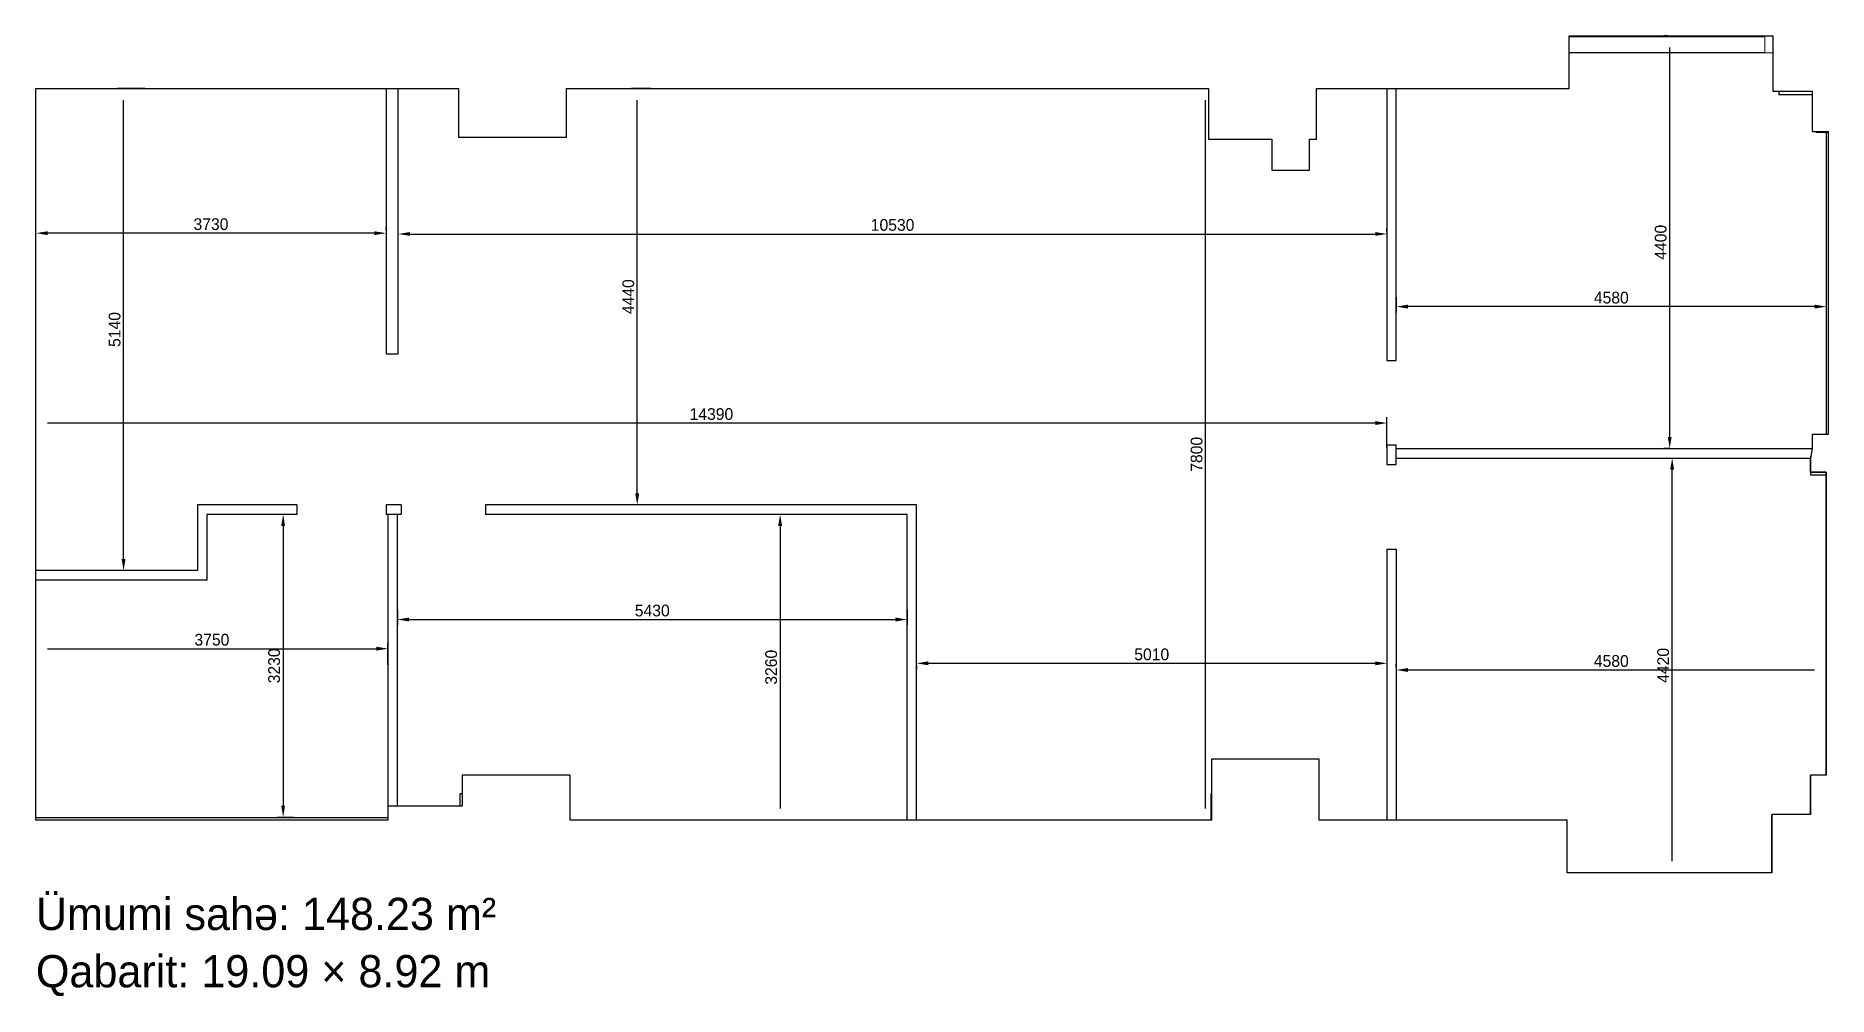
# Model space of a CAD drawing. Header units: millimetres. Extents: x 1394622 to 1413712, y -118570 to -108334.
import ezdxf

# ---------------------------------------------------------------- set-up
doc = ezdxf.new("R2010")
doc.units = ezdxf.units.MM
doc.layers.add('obl. keramogranit', color=138, linetype='Continuous', lineweight=18, true_color=0x005252)
for name, color, linetype in [('OFFICE_BOUNDARY', 3, 'Continuous'), ('Pencere', 7, 'Continuous'), ('plita 2', 7, 'Continuous'), ('sutun1', 7, 'Continuous')]:
    doc.layers.add(name, color=color, linetype=linetype)

msp = doc.modelspace()

# ---------------------------------------------------------------- linework, layer by layer
for p, q in [((1410952, -108334), (1413122, -108334)), ((1413122, -108334), (1413122, -108924)), ((1394622, -108894), (1398352, -108894)), ((1398352, -108894), (1398352, -111724)), ((1398482, -111724), (1398482, -108894)), ((1398482, -108894), (1399122, -108894)), ((1399122, -108894), (1399122, -109414)), ((1400272, -108894), (1407112, -108894)), ((1407112, -108894), (1407112, -109434)), ((1408262, -108894), (1409012, -108894)), ((1409012, -108894), (1409012, -111794)), ((1409112, -111794), (1409112, -108894)), ((1409112, -108894), (1410952, -108894)), ((1413122, -108924), (1413542, -108924)), ((1413542, -108924), (1413542, -109354)), ((1413542, -109354), (1413712, -109354)), ((1413712, -109354), (1413712, -112584)), ((1399122, -109414), (1400272, -109414)), ((1407112, -109434), (1407787, -109434)), ((1408187, -109434), (1408262, -109434)), ((1398352, -111724), (1398482, -111724)), ((1413542, -112584), (1413542, -112734)), ((1409112, -112734), (1413542, -112734)), ((1409112, -112834), (1413522, -112834)), ((1413522, -112984), (1413522, -112834)), ((1413692, -112984), (1413522, -112984)), ((1413692, -116214), (1413692, -112984)), ((1397342, -113334), (1396342, -113334)), ((1396342, -113334), (1396342, -114034)), ((1397402, -113334), (1396342, -113334)), ((1396342, -113334), (1396342, -114034)), ((1397402, -113334), (1397342, -113334)), ((1404002, -113334), (1399412, -113334)), ((1404002, -113334), (1399412, -113334)), ((1404002, -116694), (1404002, -113334)), ((1404002, -116694), (1404002, -113334)), ((1397402, -113434), (1396442, -113434)), ((1396442, -113434), (1396442, -114134)), ((1398372, -113434), (1398372, -116694)), ((1398472, -116544), (1398472, -113434)), ((1403902, -113434), (1399412, -113434)), ((1403902, -116694), (1403902, -113434)), ((1409012, -113804), (1409012, -116694)), ((1409112, -113804), (1409112, -116694)), ((1396342, -114034), (1394622, -114034)), ((1396342, -114034), (1394622, -114034)), ((1396442, -114134), (1394622, -114134)), ((1407142, -116044), (1407142, -116694)), ((1399162, -116214), (1399162, -116544)), ((1413522, -116634), (1413522, -116214)), ((1413112, -117254), (1413112, -116634)), ((1394622, -116664), (1398372, -116664))]:
    msp.add_line(p, q)
at = {"color": 1, "lineweight": 30}
for p, q in [((1410952, -108334), (1413122, -108334)), ((1413122, -108334), (1413122, -108924)), ((1394622, -108894), (1399122, -108894)), ((1399122, -108894), (1399122, -109414)), ((1400272, -108894), (1407112, -108894)), ((1407112, -108894), (1407112, -109434)), ((1408262, -108894), (1410952, -108894)), ((1413122, -108924), (1413542, -108924)), ((1413542, -108924), (1413542, -109354)), ((1413542, -109354), (1413712, -109354)), ((1413712, -109354), (1413712, -112584)), ((1399122, -109414), (1400272, -109414)), ((1407112, -109434), (1407787, -109434)), ((1408187, -109434), (1408262, -109434)), ((1413542, -112584), (1413542, -112734)), ((1413542, -112734), (1413522, -112834)), ((1413522, -112834), (1413522, -112984)), ((1413522, -112984), (1413692, -112984)), ((1413692, -112984), (1413692, -116214)), ((1407142, -116044), (1407142, -116694)), ((1399162, -116214), (1399162, -116544)), ((1413522, -116214), (1413522, -116634)), ((1398372, -116544), (1398372, -116694)), ((1413112, -116634), (1413112, -117254))]:
    msp.add_line(p, q, dxfattribs=at)
at = {"color": 18, "lineweight": -3, "true_color": 0x000000}
for p, q in [((1410952, -108894), (1410952, -108334)), ((1410952, -108334), (1413122, -108334)), ((1413122, -108334), (1413122, -108924)), ((1394622, -116694), (1394622, -108894)), ((1394622, -108894), (1399122, -108894)), ((1399122, -108894), (1399122, -109414)), ((1400272, -109414), (1400272, -108894)), ((1400272, -108894), (1407112, -108894)), ((1407112, -108894), (1407112, -109434)), ((1408262, -109434), (1408262, -108894)), ((1408262, -108894), (1410952, -108894)), ((1413122, -108924), (1413542, -108924)), ((1413542, -108924), (1413542, -109354)), ((1413542, -109354), (1413712, -109354)), ((1413712, -109354), (1413712, -112584)), ((1399122, -109414), (1400272, -109414)), ((1407112, -109434), (1407787, -109434)), ((1408187, -109434), (1408262, -109434)), ((1413712, -112584), (1413542, -112584)), ((1413542, -112584), (1413542, -112734)), ((1413542, -112734), (1413522, -112834)), ((1413522, -112834), (1413522, -112984)), ((1413522, -112984), (1413692, -112984)), ((1413692, -112984), (1413692, -116214)), ((1408292, -116044), (1407142, -116044)), ((1407142, -116044), (1407142, -116694)), ((1408292, -116694), (1408292, -116044)), ((1400312, -116214), (1399162, -116214)), ((1399162, -116214), (1399162, -116544)), ((1400312, -116694), (1400312, -116214)), ((1413692, -116214), (1413522, -116214)), ((1413522, -116214), (1413522, -116634)), ((1399162, -116544), (1398372, -116544)), ((1398372, -116544), (1398372, -116694)), ((1413522, -116634), (1413112, -116634)), ((1413112, -116634), (1413112, -117254)), ((1398372, -116694), (1394622, -116694)), ((1407142, -116694), (1400312, -116694)), ((1410932, -116694), (1408292, -116694)), ((1410932, -117254), (1410932, -116694)), ((1413112, -117254), (1410932, -117254))]:
    msp.add_line(p, q, dxfattribs=at)
at = {"color": 0, "lineweight": -2}
for p, q in [((1412005, -108334), (1411961, -108334)), ((1395784, -108894), (1395493, -108894)), ((1401177, -108894), (1400965, -108894)), ((1406797, -108894), (1407112, -108894)), ((1413692, -115062), (1413692, -115030))]:
    msp.add_line(p, q, dxfattribs=at)
at = {"color": 0, "lineweight": -2, "transparency": 16777216}
for p, q in [((1412024, -112609), (1412024, -108459)), ((1395556, -113909), (1395556, -109019)), ((1401027, -113209), (1401027, -109019)), ((1407080, -116569), (1407080, -109019)), ((1394622, -110406), (1394622, -110375)), ((1398227, -110437), (1394747, -110437)), ((1398352, -110406), (1398352, -110375)), ((1398482, -110429), (1398482, -110383)), ((1398607, -110446), (1408887, -110446)), ((1409012, -110429), (1409012, -110383)), ((1409112, -111120), (1409112, -111282)), ((1413567, -111220), (1409237, -111220)), ((1413692, -111120), (1413692, -111282)), ((1409012, -112722), (1409012, -112399)), ((1408887, -112461), (1394747, -112461)), ((1412019, -112734), (1411961, -112734)), ((1412050, -117129), (1412050, -112959)), ((1412053, -112834), (1412113, -112834)), ((1401177, -113334), (1400965, -113334)), ((1397370, -113434), (1397193, -113434)), ((1397256, -113559), (1397256, -116539)), ((1402617, -113434), (1402487, -113434)), ((1402549, -113559), (1402549, -116569)), ((1395784, -114034), (1395493, -114034)), ((1398472, -114451), (1398472, -114617)), ((1403902, -114451), (1403902, -114617)), ((1398597, -114555), (1403777, -114555)), ((1394747, -114866), (1398247, -114866)), ((1398372, -115037), (1398372, -114804)), ((1404002, -115045), (1404002, -115085)), ((1404127, -115022), (1408887, -115022)), ((1409012, -115045), (1409012, -115085)), ((1409112, -115062), (1409112, -115030)), ((1409237, -115093), (1413567, -115093)), ((1397370, -116664), (1397193, -116664))]:
    msp.add_line(p, q, dxfattribs=at)
for points in [[(1409012, -111794), (1409112, -111794)], [(1409012, -112694), (1409012, -112814), (1409012, -112904)], [(1409012, -112694), (1409112, -112694)], [(1409112, -112904), (1409112, -112694)], [(1409012, -112904), (1409112, -112904)], [(1397402, -113334), (1397402, -113434)], [(1398512, -113334), (1398452, -113334), (1398352, -113334)], [(1398512, -113334), (1398352, -113334)], [(1398352, -113334), (1398352, -113434)], [(1398512, -113334), (1398512, -113434)], [(1399412, -113334), (1399412, -113434)], [(1398512, -113434), (1398352, -113434)], [(1409012, -113804), (1409112, -113804)]]:
    msp.add_lwpolyline(points)
at = {"color": 0, "transparency": 16777216}
for points in [[(1394747, -110417), (1394747, -110458), (1394622, -110437)], [(1398227, -110417), (1398227, -110458), (1398352, -110437)], [(1398607, -110425), (1398607, -110466), (1398482, -110446)], [(1408887, -110425), (1408887, -110466), (1409012, -110446)], [(1409237, -111199), (1409237, -111241), (1409112, -111220)], [(1413567, -111199), (1413567, -111241), (1413692, -111220)], [(1408887, -112440), (1408887, -112482), (1409012, -112461)], [(1412003, -112609), (1412044, -112609), (1412024, -112734)], [(1412029, -112959), (1412071, -112959), (1412050, -112834)], [(1401006, -113209), (1401048, -113209), (1401027, -113334)], [(1397235, -113559), (1397276, -113559), (1397256, -113434)], [(1402528, -113559), (1402570, -113559), (1402549, -113434)], [(1395535, -113909), (1395577, -113909), (1395556, -114034)], [(1398597, -114534), (1398597, -114576), (1398472, -114555)], [(1403777, -114534), (1403777, -114576), (1403902, -114555)], [(1398247, -114845), (1398247, -114887), (1398372, -114866)], [(1404127, -115001), (1404127, -115043), (1404002, -115022)], [(1408887, -115001), (1408887, -115043), (1409012, -115022)], [(1409237, -115072), (1409237, -115114), (1409112, -115093)], [(1397235, -116539), (1397276, -116539), (1397256, -116664)]]:
    msp.add_solid(points, dxfattribs=at)
at = {"layer": 'obl. keramogranit'}
for p, q in [((1413037, -108334), (1413037, -108514)), ((1413037, -108514), (1413122, -108514))]:
    msp.add_line(p, q, dxfattribs=at)
at = {"layer": 'OFFICE_BOUNDARY'}
msp.add_lwpolyline([(1394622, -108894), (1399122, -108894), (1399122, -109414), (1400272, -109414), (1400272, -108894), (1407112, -108894), (1407112, -109434), (1407787, -109434), (1407787, -109764), (1408187, -109764), (1408187, -109434), (1408262, -109434), (1408262, -108894), (1410952, -108894), (1410952, -108334), (1413122, -108334), (1413122, -108924), (1413542, -108924), (1413542, -109354), (1413712, -109354), (1413712, -112584), (1413542, -112584), (1413542, -112734), (1413522, -112834), (1413522, -112984), (1413692, -112984), (1413692, -116214), (1413522, -116214), (1413522, -116634), (1413112, -116634), (1413112, -117254), (1410932, -117254), (1410932, -116694), (1408292, -116694), (1408292, -116044), (1407142, -116044), (1407142, -116694), (1400312, -116694), (1400312, -116214), (1399162, -116214), (1399162, -116544), (1398372, -116544), (1398372, -116694), (1394622, -116694), (1394622, -108894)], close=True, dxfattribs=at)
at = {"layer": 'Pencere'}
for p, q in [((1413037, -108344), (1410952, -108344)), ((1413692, -109364), (1413692, -112584))]:
    msp.add_line(p, q, dxfattribs=at)
at = {"layer": 'plita 2'}
msp.add_line((1413032, -108514), (1410952, -108514), dxfattribs=at)
at = {"layer": 'sutun1'}
for p, q in [((1413187, -108924), (1413187, -108964)), ((1413187, -108924), (1413187, -108964)), ((1413542, -108964), (1413187, -108964)), ((1413587, -109364), (1413587, -109354)), ((1413712, -109364), (1413587, -109364)), ((1399137, -109414), (1400137, -109414)), ((1413522, -112814), (1413522, -112834)), ((1413526, -112814), (1413522, -112814)), ((1413522, -112984), (1413522, -113014)), ((1413522, -113014), (1413692, -113014)), ((1399162, -116414), (1399137, -116414)), ((1399137, -116414), (1399137, -116544)), ((1407142, -116414), (1407137, -116414)), ((1407137, -116414), (1407137, -116694))]:
    msp.add_line(p, q, dxfattribs=at)

# ---------------------------------------------------------------- texts
for s, p in [('Ümumi sahə: 148.23 m²', (1394622, -117865)), ('Qabarit: 19.09 × 8.92 m', (1394622, -118475))]:
    msp.add_text(s, height=343.62).set_placement(p)
at = {"color": 0, "transparency": 16777216, "char_height": 125, "attachment_point": 5}
for s, insert in [('3730', (1396487, -110342)), ('10530', (1403747, -110350)), ('4580', (1411402, -111125)), ('14390', (1401817, -112366)), ('5430', (1401187, -114460)), ('3750', (1396497, -114771)), ('5010', (1406507, -114927)), ('4580', (1411402, -114998))]:
    msp.add_mtext(s, dxfattribs=dict(at, insert=insert))
at = {"color": 0, "transparency": 16777216, "char_height": 125, "attachment_point": 5, "rotation": 90}
for s, insert in [('4400', (1411928, -110534)), ('4440', (1400932, -111114)), ('5140', (1395461, -111464)), ('7800', (1406985, -112794)), ('3230', (1397160, -115049)), ('3260', (1402454, -115064)), ('4420', (1411955, -115044))]:
    msp.add_mtext(s, dxfattribs=dict(at, insert=insert))

doc.saveas('drawing.dxf')
